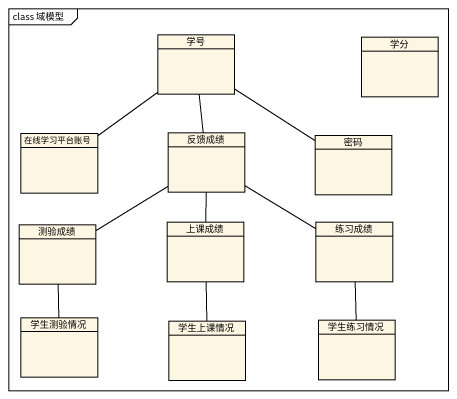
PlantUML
@startuml
mainframe class 域模型
hide circle
hide empty members
class 学号
class 学分
class 在线学习平台账号
class 反馈成绩
class 密码
class 测验成绩
class 上课成绩
class 练习成绩
class 学生测验情况
class 学生上课情况
class 学生练习情况
学号 -- 反馈成绩
学号 -- 密码
在线学习平台账号 -up- 学号
反馈成绩 -- 测验成绩
反馈成绩 -- 上课成绩
反馈成绩 -- 练习成绩
测验成绩 -- 学生测验情况
上课成绩 -- 学生上课情况
练习成绩 -- 学生练习情况
@enduml
